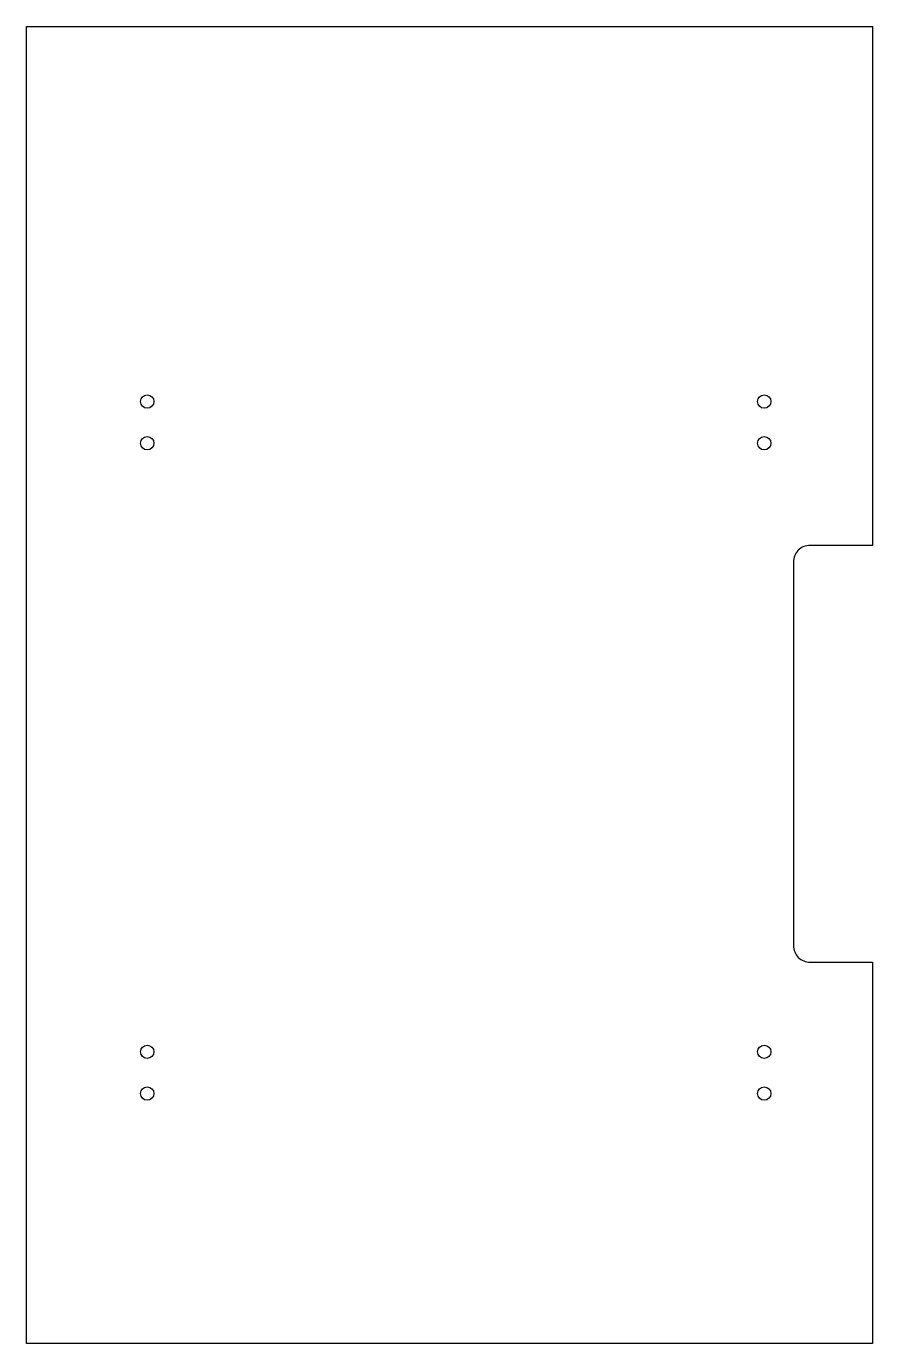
# Model space of a CAD drawing. Header units: millimetres. Extents: x -603 to -400, y -18 to 298.
import ezdxf

# ---------------------------------------------------------------- set-up
doc = ezdxf.new("R2010")
doc.units = ezdxf.units.MM
doc.layers.get('0').update_dxf_attribs({"linetype": 'CONTINUOUS'})

msp = doc.modelspace()

# ---------------------------------------------------------------- linework, layer by layer
msp.add_lwpolyline([(-414.6, 73.3), (-399.6, 73.3), (-399.6, -18.2), (-602.6, -18.2), (-602.6, 297.8), (-399.6, 297.8), (-399.6, 173.3), (-414.6, 173.3, 0.414214), (-418.6, 169.3), (-418.6, 77.3, 0.414214)], format="xyb", close=True)
for centre in [(-573.6, 207.8), (-425.6, 207.8), (-573.6, 197.8), (-425.6, 197.8), (-573.6, 51.8), (-425.6, 51.8), (-573.6, 41.8), (-425.6, 41.8)]:
    msp.add_circle(centre, 1.6)

doc.saveas('drawing.dxf')
